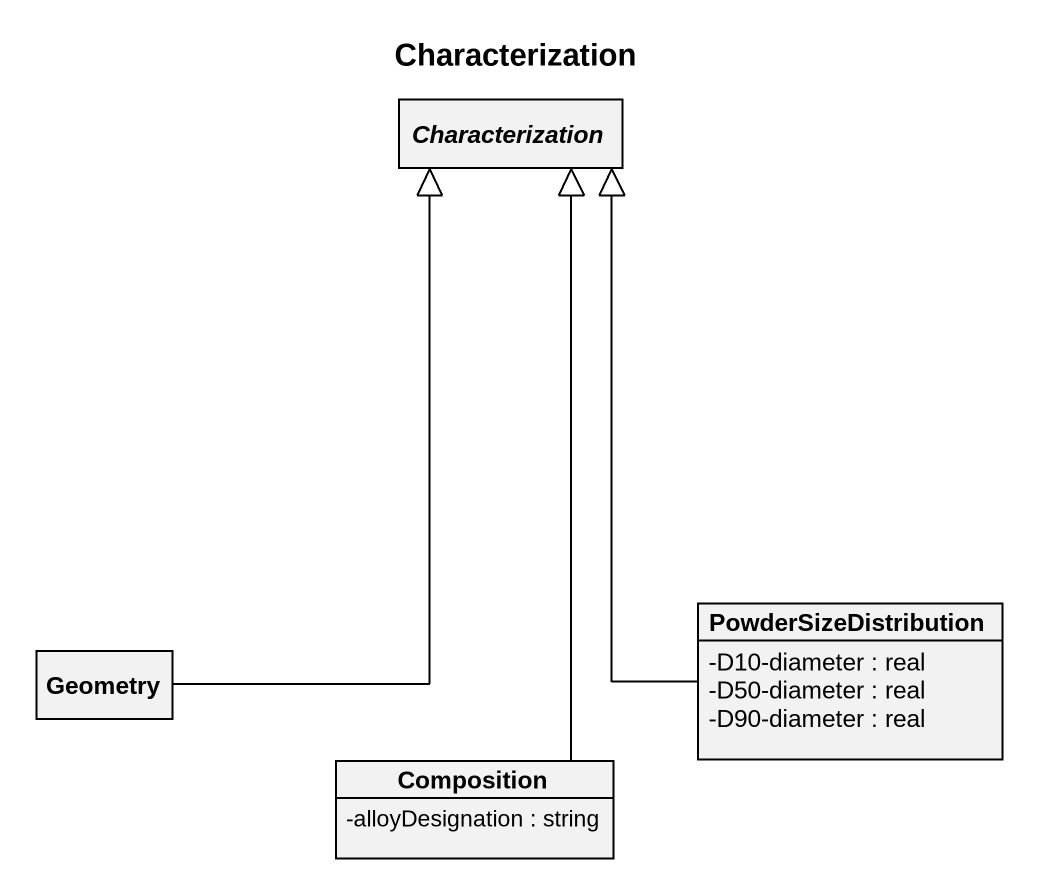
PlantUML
@startuml
title Characterization
hide circle
hide empty members
skinparam classAttributeIconSize 0
abstract class Characterization
class PowderSizeDistribution {
  -D10-diameter : real
  -D50-diameter : real
  -D90-diameter : real
}
class Geometry
class Composition {
  -alloyDesignation : string
}
PowderSizeDistribution -up-|> Characterization
Geometry -up-|> Characterization
Composition -up-|> Characterization
@enduml
